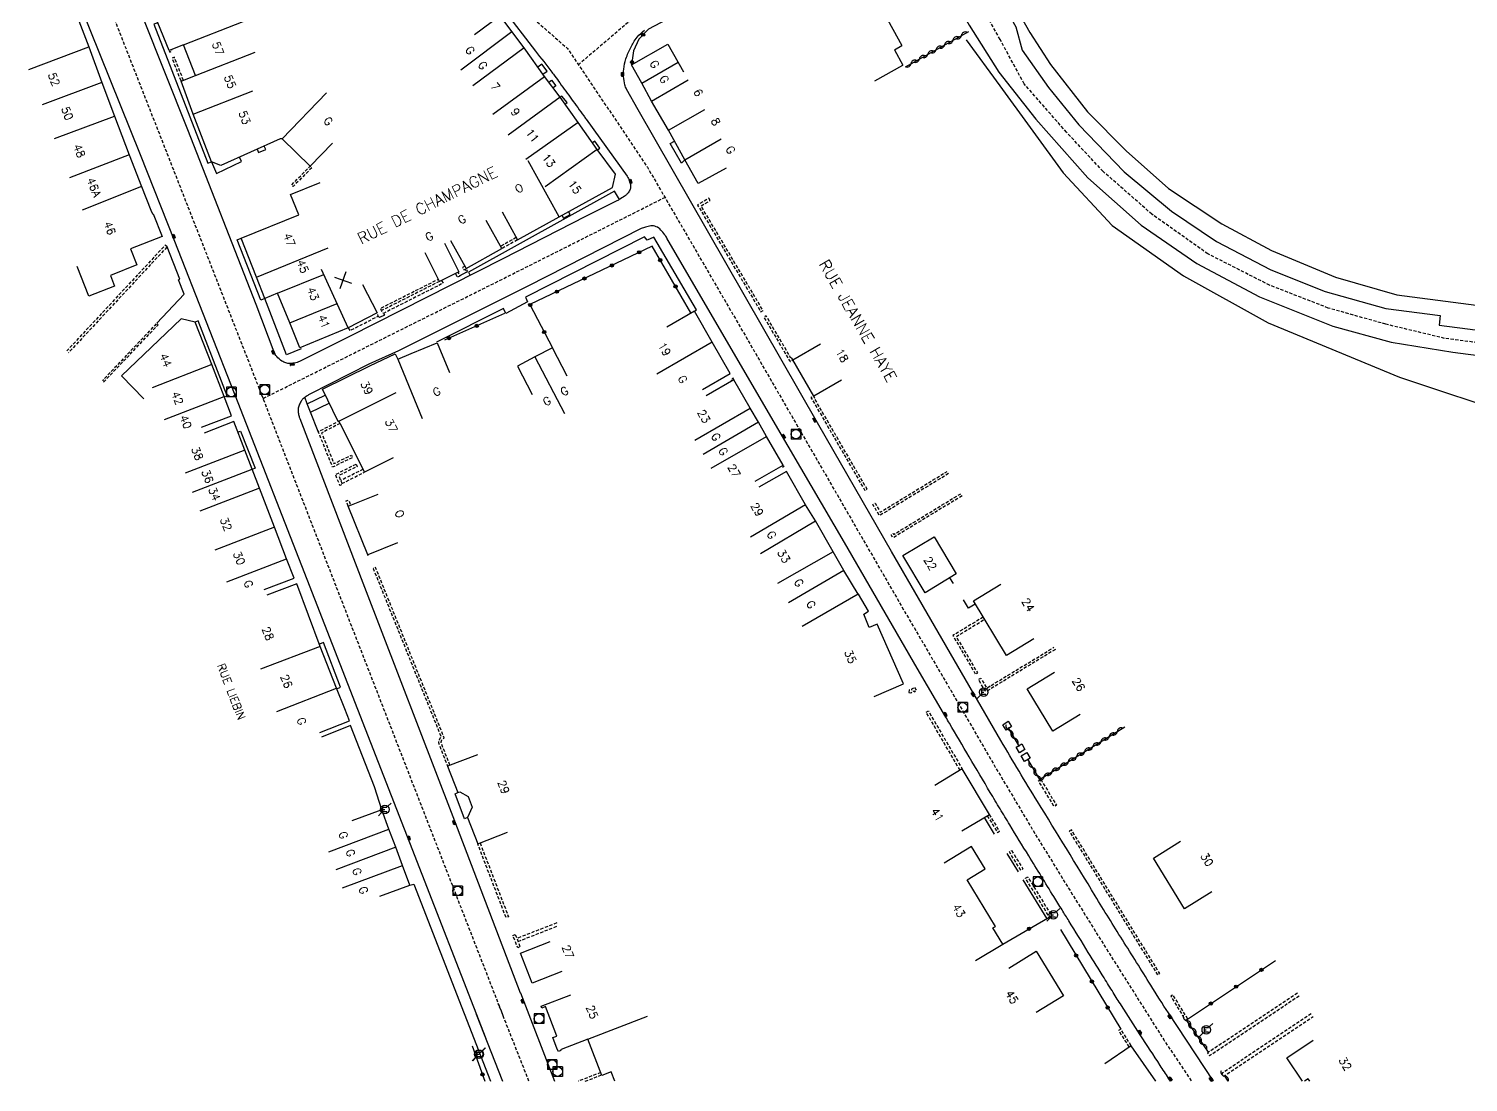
# Model space of a CAD drawing. Header units: millimetres. Extents: x 119599 to 135000, y 124063 to 131000.
# Drawn here: x 134280.4 to 134505.2, y 129999.9 to 130164.4 of the extents above; entities that cross this region are included whole.
import ezdxf
from ezdxf.enums import TextEntityAlignment as Align

# ---------------------------------------------------------------- set-up
doc = ezdxf.new("R2010")
doc.units = ezdxf.units.MM
doc.linetypes.add('DASHED', pattern=[0.75, 0.5, -0.25])
doc.layers.get('0').update_dxf_attribs({"linetype": 'CONTINUOUS'})
for name, color, linetype in [('W0001', 6, 'DASHED'), ('W0008', 7, 'CONTINUOUS'), ('W0100', 7, 'CONTINUOUS'), ('W0112', 1, 'DASHED'), ('W0211', 2, 'CONTINUOUS'), ('W0302', 3, 'CONTINUOUS'), ('W0310', 3, 'CONTINUOUS'), ('W0322', 7, 'CONTINUOUS'), ('W0400', 7, 'CONTINUOUS'), ('W0420', 7, 'CONTINUOUS'), ('W0471', 7, 'CONTINUOUS'), ('W0989', 7, 'CONTINUOUS'), ('W0991', 7, 'CONTINUOUS'), ('W1102', 7, 'CONTINUOUS')]:
    doc.layers.add(name, color=color, linetype=linetype)
doc.styles.get("Standard").update_dxf_attribs({"font": 'romans.shx', "width": 0.85})

# ---------------------------------------------------------------- blocks, each defined once
blk = doc.blocks.new('t310o')
at = {"color": 0, "linetype": 'Continuous'}
for centre, start, end in [((-0.5, 0.38), 216.8699, 323.1304), ((0.5, -0.37), 36.8699, 143.1303)]:
    blk.add_arc(centre, 0.625, start, end, dxfattribs=at)
blk = doc.blocks.new('t322o')
at = {"color": 0, "linetype": 'Continuous'}
for radius in [0.25, 0.15]:
    blk.add_circle((0, 0), radius, dxfattribs=at)
blk = doc.blocks.new('t991o')
at = {"color": 0, "linetype": 'Continuous'}
for p, q in [((-1, 1), (1, -1)), ((-1, -1), (1, 1))]:
    blk.add_line(p, q, dxfattribs=at)
blk = doc.blocks.new('T400')
for p, q in [((-0.15, 0.3), (0.15, 0.3)), ((-0.15, -0.25), (-0.15, 0.3)), ((-0.15, 0.15), (0.15, 0.15)), ((-0.15, 0), (0.15, 0)), ((0.15, 0.3), (0.15, -0.25)), ((-0.15, -0.15), (0.15, -0.15)), ((-0.15, -0.25), (-0.15, -0.3)), ((-0.15, -0.3), (0.15, -0.3)), ((0.15, -0.3), (0.15, -0.25))]:
    blk.add_line(p, q)
blk = doc.blocks.new('T471')
for p, q in [((-0.333334, 0.333334), (-0.333334, -0.333334)), ((-0.333334, 0.333334), (0.333334, 0.333334)), ((-0.333334, 0), (0, 0)), ((0.500001, 0.500001), (1.000002, 1.000002)), ((-0.500001, -0.500001), (-1.000002, -1.000002)), ((-0.333334, -0.333334), (0.333334, -0.333334))]:
    blk.add_line(p, q)
blk.add_ellipse((0, 0), major_axis=(0.471405, 0.471405), ratio=1, start_param=5.4977871438, end_param=11.780972451)
blk = doc.blocks.new('T420')
for p, q in [((0.75, 0.75), (-0.75, 0.75)), ((-0.75, 0.75), (-0.75, -0.75)), ((0.75, 0.75), (0.75, -0.75)), ((0.75, -0.75), (-0.75, -0.75))]:
    blk.add_line(p, q)
blk.add_ellipse((0, 0), major_axis=(-0.53, 0.53), ratio=1, start_param=3.926991, end_param=10.210176)
blk = doc.blocks.new('t112o')
at = {"color": 0, "linetype": 'Continuous'}
for p, q in [((-0.5, 0.5), (0.5, 0.5)), ((-0.5, -0.5), (-0.5, 0.5)), ((0.5, 0.5), (0.5, -0.5)), ((0.5, -0.5), (-0.5, -0.5))]:
    blk.add_line(p, q, dxfattribs=at)

msp = doc.modelspace()

# ---------------------------------------------------------------- linework, layer by layer
at = {"layer": 'W0001', "flags": 128}
for points in [[(134313.52, 130226.86), (134317.89, 130217.24), (134344.23, 130183.53), (134350.78, 130175.28), (134357.09, 130167.84), (134364.55, 130161.28), (134377.01, 130142.75), (134391.97, 130117.01), (134417.24, 130073.29), (134424.4, 130061.06), (134431.36, 130049.08), (134437.56, 130038.67), (134442.79, 130030.17), (134448.63, 130020.82), (134453.91, 130012.46), (134457.68, 130006.48), (134460.02, 130002.98), (134462.01, 130000)], [(134354.48, 130010.24), (134332.47, 130066.81), (134314.96, 130111.85), (134290.85, 130173.31)], [(134392.15, 130174.25), (134379.23, 130167.29), (134374.02, 130165.4), (134366.24, 130158.77)], [(134316.99, 130106.65), (134355.11, 130125.66), (134379.74, 130138.04)], [(134358.51, 130000), (134353.71, 130012.15)]]:
    msp.add_lwpolyline(points, dxfattribs=at)
at = {"layer": 'W0001'}
msp.add_lwpolyline([(134513.38, 130114.47), (134501.55, 130116.03), (134492.35, 130118.24), (134483.38, 130120.76), (134474.22, 130124.33), (134464.57, 130129.22), (134455.83, 130135.41), (134448.21, 130142.09), (134442.5, 130148.21), (134435.88, 130155.76), (134432.12, 130162.7), (134428.31, 130169.45)], dxfattribs=at)
at = {"layer": 'W0008'}
for points in [[(134401.53, 130177.3), (134403.26, 130178.95), (134404.51, 130180.97), (134405.2, 130184.02), (134405.65, 130187.11), (134406.01, 130189.34), (134406.92, 130190.45), (134408.12, 130190.93), (134409.87, 130190.78), (134411.89, 130189.73), (134413.61, 130188.3), (134415.69, 130185.46), (134427.27, 130164.96), (134431.92, 130157.61), (134437.71, 130150.27), (134445.82, 130141.1), (134454.14, 130133.73), (134462.83, 130127.74), (134472.64, 130122.51), (134484.07, 130117.95), (134493.22, 130115.44), (134502.86, 130113.88), (134552.89, 130107.34)], [(134423.26, 130184.75), (134434.59, 130164.67), (134435.57, 130161.05), (134439.65, 130155.23), (134444.42, 130149.37), (134451.49, 130142.04), (134458.91, 130135.9), (134465.9, 130131.18), (134474.38, 130126.72), (134482.87, 130123.34), (134492.37, 130120.69), (134500.86, 130119.58), (134500.68, 130118.07), (134570.26, 130109.07)]]:
    msp.add_lwpolyline(points, dxfattribs=at)
at = {"layer": 'W0008', "flags": 128}
for points in [[(134351.81, 130006.63), (134339.89, 130037.24), (134332.98, 130054.97), (134323.84, 130078.35), (134313.07, 130105.98), (134303.16, 130131.16), (134297.81, 130144.69), (134289.98, 130164.23), (134288.83, 130167.07)], [(134300.55, 130165.32), (134299.92, 130165.1), (134308.34, 130143.41), (134308.9, 130143.62), (134309.67, 130141.8), (134313.59, 130143.65), (134313.29, 130144.31)], [(134360.7, 130157.27), (134361.36, 130157.74), (134360.54, 130158.83), (134359.91, 130158.39)], [(134361.6, 130156.04), (134362.01, 130156.34), (134362.01, 130156.34), (134362.69, 130155.44), (134362.27, 130155.13)], [(134364.13, 130152.59), (134364.46, 130152.84), (134363.66, 130153.87), (134363.36, 130153.67)], [(134316.06, 130145.55), (134316.28, 130145.06), (134317.38, 130145.54), (134317.15, 130146.05)], [(134369.2, 130145.47), (134369.57, 130145.74), (134368.79, 130146.8), (134368.44, 130146.55)], [(134382.86, 130143.93), (134382.36, 130143.38), (134380.58, 130146.45), (134381.25, 130146.82)], [(134372.67, 130137.73), (134371.88, 130139.03), (134349.07, 130126.35), (134349.34, 130125.84)], [(134363.62, 130135.25), (134363.88, 130134.78), (134364.94, 130135.35), (134364.68, 130135.83)], [(134300.35, 130118.38), (134304.62, 130122.94), (134303.76, 130125.15), (134303.96, 130125.25), (134302.01, 130130.3)], [(134317.25, 130122.27), (134316.6, 130122.01), (134312.92, 130131.42), (134313.53, 130131.65)], [(134384.35, 130120.25), (134384.68, 130120.46), (134378.03, 130131.85), (134376.95, 130131.34), (134376.58, 130131.88), (134357.96, 130122.44), (134358.3, 130121.74), (134354.89, 130119.9), (134354.52, 130120.71), (134344.08, 130115.45)], [(134348.76, 130126.39), (134347.69, 130125.79)], [(134322.9, 130114.41), (134320.64, 130113.47), (134317.24, 130122.27)], [(134335.79, 130119.93), (134335.92, 130119.67), (134335.14, 130119.27), (134334.97, 130119.51)], [(134310.9, 130106.93), (134311.35, 130107.03), (134306.81, 130118.76), (134306.37, 130118.55)], [(134325.6, 130101.46), (134324.36, 130104.48), (134323.84, 130105.78), (134323.47, 130106.83)], [(134323.84, 130105.78), (134326.69, 130107.17)], [(134324.36, 130104.48), (134327.3, 130105.93)], [(134313.04, 130101.38), (134313.47, 130101.54), (134315.74, 130095.74), (134315.29, 130095.56)], [(134328.48, 130061.29), (134329.07, 130061.53), (134326.41, 130068.53), (134325.77, 130068.29)], [(134335.51, 130042.4), (134334.4, 130045.97), (134330.61, 130055.57), (134326.11, 130053.77)], [(134348.9, 130041.2), (134348.43, 130041.01), (134346.98, 130044.91), (134347.38, 130045.09)], [(134339.91, 130030.63), (134340.5, 130030.8), (134352.51, 130000)], [(134357.18, 130013.81), (134362.5, 130000)], [(134350.25, 130010.49), (134354.35, 130000)]]:
    msp.add_lwpolyline(points, dxfattribs=at)
for points in [[(134354.48, 130167.46), (134359.54, 130160.9, -0.000874), (134362.09, 130157.58, -0.004654), (134362.57, 130156.95, -0.002354), (134363.32, 130155.91, 0.000962), (134365.18, 130153.36, 0.000446), (134367.07, 130150.76, -0.00228), (134367.44, 130150.25), (134373.83, 130141.35, -0.049778), (134374.09, 130140.9, -0.036072), (134374.33, 130140.23, -0.104807), (134374.38, 130139.61, -0.104446), (134374.17, 130139.02, -0.046596), (134373.81, 130138.55, -0.057288), (134373.44, 130138.23, -0.012661), (134372.62, 130137.7, -0.02206), (134372.13, 130137.43), (134367.34, 130135.04), (134354.41, 130128.44), (134330.46, 130116.31), (134322.87, 130112.5, -0.061433), (134322.09, 130112.22, -0.052413), (134321.12, 130112.1, -0.080258), (134320.54, 130112.19, -0.067781), (134319.9, 130112.49, -0.068412), (134319.1, 130113.19, -0.09022), (134318.69, 130113.89), (134315.89, 130121.29), (134305.24, 130148.57), (134298.14, 130166.32)], [(134465.46, 130000), (134458.42, 130010.67, -0.007873), (134455.64, 130015.02, 0.002753), (134451.22, 130022.09, -0.004879), (134446.97, 130028.97, 0.002327), (134437.95, 130043.7, -0.0067), (134432.25, 130053.21), (134415.13, 130082.72), (134403.77, 130102.46), (134386.41, 130132.83), (134375.59, 130151.73), (134373.76, 130154.95, -0.068446), (134373.49, 130155.63, -0.038422), (134373.28, 130156.91, -0.056523), (134373.31, 130158.06, -0.039048), (134373.66, 130159.69, -0.0327), (134374.02, 130160.63, -0.018342), (134374.82, 130162.24, -0.060763), (134375.4, 130163.07, -0.038043), (134376.57, 130164.17)], [(134458.74, 130000), (134458.42, 130000.49, -0.001526), (134457.12, 130002.48, -0.000635), (134454.01, 130007.25, -0.00142), (134451.06, 130011.84, -0.003242), (134449.78, 130013.87, -0.000265), (134448.36, 130016.15, -0.000152), (134445.89, 130020.14, -0.000027), (134442.86, 130025.04, -0.000076), (134441.79, 130026.76, -0.000511), (134440.5, 130028.85, -0.000168), (134436.58, 130035.22, -0.000769), (134433.63, 130040.03, -0.001473), (134432.11, 130042.55, -0.00165), (134430.58, 130045.1, -0.00076), (134427.29, 130050.66, -0.000195), (134424.2, 130055.91, -0.001046), (134423.62, 130056.89), (134419.18, 130064.52), (134407.79, 130084.13), (134397.39, 130101.97), (134380.06, 130131.7, 0.030152), (134379.71, 130132.22, 0.0201), (134379.12, 130132.95, 0.115775), (134378.37, 130133.47, 0.126308), (134377.53, 130133.58, 0.039606), (134376.71, 130133.41, 0.047122), (134376.06, 130133.16), (134358.31, 130124.18), (134338.14, 130114.09), (134333.48, 130111.98), (134324.26, 130107.3, 0.030558), (134323.84, 130107.06, 0.021808), (134323.29, 130106.66, 0.070618), (134322.99, 130106.33, 0.048149), (134322.67, 130105.76, 0.057791), (134322.46, 130105.1, 0.078742), (134322.45, 130104.6, 0.024993), (134322.56, 130103.96, 0.034965), (134322.7, 130103.51), (134332.83, 130077.19), (134346.63, 130041.35), (134357.15, 130013.84)]]:
    msp.add_lwpolyline(points, format="xyb", dxfattribs=at)
at = {"layer": 'W0100'}
for p, q in [((134415.59, 130161.1), (134416.77, 130161.75)), ((134415.59, 130161.1), (134416.93, 130158.67)), ((134412.55, 130156.26), (134416.93, 130158.67))]:
    msp.add_line(p, q, dxfattribs=at)
msp.add_lwpolyline([(134399.71, 130170.7), (134397.42, 130175.15), (134405.12, 130179.11), (134407.48, 130178.45), (134411.12, 130172), (134416.77, 130161.75)], dxfattribs=at)
at = {"layer": 'W0100', "flags": 128}
for points in [[(134327.8, 130146.52), (134324.32, 130142.93), (134319.94, 130147.17), (134319.64, 130147.17), (134310.38, 130143), (134308.9, 130143.62), (134306.07, 130151.06), (134304.16, 130156.17), (134306.44, 130157.07), (134304.56, 130161.85), (134302.29, 130160.96), (134300.55, 130165.32), (134298.42, 130170.83), (134303.08, 130172.64)], [(134287.66, 130166.96), (134289.73, 130161.54), (134291.8, 130156.01), (134293.77, 130150.75), (134296.05, 130144.68), (134298, 130139.72), (134299.45, 130136.03), (134299.68, 130135.45), (134299.79, 130135.49), (134301.19, 130131.95), (134296.27, 130130.02), (134297.26, 130127.49), (134293.11, 130125.87), (134293.77, 130124.2), (134289.74, 130122.62), (134287.91, 130127.27)], [(134354.3, 130135.79), (134356.72, 130131.42), (134363.23, 130135.03), (134371.55, 130139.6), (134372.01, 130141.68), (134369.18, 130145.5), (134366.18, 130149.75), (134363.36, 130153.67), (134360.95, 130156.92), (134357.78, 130161.41), (134355.82, 130163.97), (134354, 130166.42), (134349.99, 130163.44)], [(134389.3, 130142.61), (134384.93, 130140.19), (134382.86, 130143.93), (134380.3, 130148.53), (134377.64, 130153.09), (134376.16, 130155.9), (134374.52, 130158.75), (134380.19, 130161.99), (134382.67, 130157.66)], [(134332.5, 130124.43), (134334.78, 130119.99), (134330.29, 130117.68), (134322.73, 130114.55), (134321.13, 130118.47), (134319.25, 130123.07), (134317.25, 130122.27), (134315.92, 130125.57), (134313.53, 130131.65), (134322.55, 130135.34), (134321.26, 130138.5), (134325.89, 130140.39)], [(134346.24, 130131.29), (134348.68, 130126.93), (134354.25, 130130.05), (134351.8, 130134.41)], [(134345.33, 130130.89), (134347.54, 130126.41), (134344.51, 130124.91), (134342.3, 130129.39)], [(134307.34, 130102.18), (134312.02, 130103.93), (134310.9, 130106.93), (134308.96, 130111.92), (134306.37, 130118.55), (134304.15, 130119.1), (134294.87, 130110.2), (134294.87, 130110.2), (134298.33, 130106.6)], [(134385.63, 130108.06), (134389.96, 130110.56), (134387.13, 130115.44), (134384.35, 130120.25), (134380.03, 130117.75)], [(134337.28, 130097.39), (134332.82, 130095.15), (134329.25, 130102.27), (134328.83, 130103.09), (134328.72, 130103.04), (134326.25, 130108.08), (134333.63, 130111.74), (134337.61, 130113.62), (134338.01, 130112.78), (134340.13, 130113.65), (134344.16, 130115.33), (134346.08, 130110.72)], [(134364.49, 130110.14), (134362.17, 130114.56), (134359.42, 130113.12), (134356.7, 130111.69), (134359.02, 130107.26)], [(134407.34, 130109.51), (134403.01, 130107.02), (134399.74, 130112.68), (134404.07, 130115.18)], [(134393.87, 130093.72), (134398.21, 130096.2), (134395.62, 130100.72), (134394.35, 130102.92), (134393.09, 130105.11), (134390.53, 130109.55), (134386.2, 130107.06)], [(134317.15, 130076.8), (134321.81, 130078.6), (134320.65, 130081.61), (134318.76, 130086.54), (134316.41, 130092.63), (134315.27, 130095.6), (134314.13, 130098.56), (134312.41, 130103.03), (134307.75, 130101.23)], [(134412.43, 130060.08), (134417.01, 130062.09), (134412.92, 130071.4), (134411.67, 130070.88), (134410.82, 130072.97), (134411.57, 130073.44), (134409.98, 130076.08), (134409.94, 130076.06), (134407.7, 130079.77), (134406.02, 130082.71), (134403.27, 130087.52), (134401.72, 130090.05), (134398.76, 130095.24), (134394.42, 130092.77)], [(134337.96, 130084.1), (134333.32, 130082.24), (134330.29, 130089.81), (134334.94, 130091.67)], [(134325.83, 130054.46), (134330.47, 130056.32), (134329.74, 130058.15), (134328.44, 130061.4), (134325.91, 130067.91), (134322.22, 130077.68), (134317.55, 130075.92)], [(134437.4, 130069.08), (134433.13, 130066.48), (134427.93, 130075.05), (134432.2, 130077.64)], [(134444.6, 130057.28), (134440.34, 130054.68), (134436.32, 130061.28), (134440.59, 130063.88)], [(134350.45, 130051.01), (134345.79, 130049.21), (134347.38, 130045.09), (134347.38, 130045.09), (134347.71, 130045.22), (134349.01, 130044.47), (134349.66, 130042.79), (134348.9, 130041.2), (134350.5, 130037.08), (134355.16, 130038.9)], [(134426.15, 130039.12), (134430.44, 130041.69), (134426.19, 130048.79), (134421.91, 130046.22)], [(134335.23, 130028.89), (134339.91, 130030.63), (134338.76, 130033.72), (134337.7, 130036.56), (134336.63, 130039.36), (134335.51, 130042.4), (134330.82, 130040.67)], [(134428.25, 130018.84), (134432.52, 130021.44), (134430.99, 130023.95), (134431.4, 130024.2), (134431.4, 130024.2), (134426.96, 130031.48), (134429.8, 130033.17), (134427.66, 130036.69), (134423.39, 130034.09)], [(134465.19, 130029.58), (134460.94, 130026.95), (134456.06, 130034.85), (134460.31, 130037.48)], [(134363.64, 130017.16), (134358.99, 130015.35), (134357.18, 130020), (134361.83, 130021.81)], [(134433.47, 130017.69), (134437.72, 130020.31), (134442.01, 130013.36), (134437.76, 130010.73)], [(134371.93, 130000), (134371.36, 130001.49), (134369.9, 130000.92), (134367.71, 130006.57), (134363.53, 130004.97), (134363.45, 130004.94), (134363.5, 130004.83), (134363.1, 130004.66), (134362.94, 130005.03), (134362.26, 130006.82), (134362.84, 130007.04), (134361.07, 130011.66), (134360.5, 130011.44), (134360.39, 130011.71), (134365.06, 130013.5)], [(134479.33, 130000), (134476.88, 130003.67), (134481.04, 130006.45)], [(134456.46, 130000), (134452.59, 130005.56), (134448.49, 130002.71)], [(134480.49, 130000), (134480.24, 130000.38), (134479.67, 130000)]]:
    msp.add_lwpolyline(points, dxfattribs=at)
msp.add_lwpolyline([(134425.24, 130079.25), (134420.4, 130076.31), (134416.94, 130082.12), (134421.8, 130085.02)], close=True, dxfattribs=at)
at = {"layer": 'W0112', "flags": 128}
for points in [[(134302.29, 130160.96), (134302.39, 130160.73), (134302.76, 130160.88), (134302.66, 130161.11)], [(134304.53, 130156.32), (134303.11, 130159.92), (134302.74, 130159.77), (134304.16, 130156.17)], [(134302.01, 130130.3), (134301.66, 130130.56), (134286.3, 130114.06)], [(134301.95, 130130.29), (134286.59, 130113.79)], [(134356.53, 130131.77), (134354.05, 130130.4)], [(134356.72, 130131.42), (134354.25, 130130.05)], [(134347.01, 130126.14), (134347.29, 130125.57), (134347.74, 130125.79), (134347.46, 130126.36)], [(134348.49, 130127.28), (134348.13, 130127.1), (134348.31, 130126.75), (134348.5, 130126.84), (134348.76, 130126.39), (134348.92, 130126.45), (134348.68, 130126.93)], [(134344.87, 130125.08), (134345.09, 130124.63), (134335.79, 130119.93), (134335.49, 130120.36), (134335.31, 130120.72), (134344.33, 130125.26)], [(134344.51, 130124.91), (134335.49, 130120.36)], [(134330.29, 130117.68), (134330.54, 130117.23), (134334.97, 130119.51), (134334.97, 130119.51), (134334.78, 130119.99)], [(134292.06, 130109.21), (134300.56, 130118.13), (134300.56, 130118.13), (134300.35, 130118.38), (134291.86, 130109.39)], [(134390.53, 130109.55), (134390.41, 130109.79), (134390.05, 130109.6), (134390.18, 130109.37)], [(134329.01, 130102.74), (134326.11, 130101.27), (134328.04, 130096.46), (134330.79, 130097.8), (134330.97, 130097.44), (134327.83, 130095.92), (134325.6, 130101.46), (134328.72, 130103.04)], [(134332.6, 130095.58), (134329.09, 130093.82)], [(134329.28, 130093.36), (134332.83, 130095.14)], [(134398.21, 130096.2), (134398.33, 130096.01), (134397.99, 130095.8), (134397.87, 130095.99)], [(134424.06, 130094.9), (134413.26, 130088.34), (134412.24, 130090.1), (134412.58, 130090.3), (134412.58, 130090.3), (134413.4, 130088.9), (134423.85, 130095.24)], [(134330.29, 130089.81), (134329.96, 130090.65), (134330.33, 130090.8), (134330.67, 130089.96)], [(134426.17, 130091.43), (134415.37, 130084.87), (134415.07, 130085.32), (134415.41, 130085.54), (134415.49, 130085.41), (134425.96, 130091.77)], [(134333.37, 130082.08), (134333.32, 130082.24)], [(134429.48, 130072.5), (134424.73, 130069.62), (134428.26, 130063.59), (134428.61, 130063.79), (134425.28, 130069.48), (134429.68, 130072.16)], [(134440.74, 130067.44), (134429.87, 130060.83), (134428.75, 130062.76), (134429.09, 130062.96), (134430.01, 130061.39), (134440.53, 130067.78)], [(134425.85, 130048.58), (134420.56, 130057.64), (134420.9, 130057.84), (134426.19, 130048.79)], [(134430.1, 130041.48), (134431.68, 130038.87), (134432.02, 130039.08), (134430.44, 130041.69)], [(134350.87, 130037.23), (134355.3, 130025.71), (134354.93, 130025.57), (134350.5, 130037.08)], [(134362.84, 130024.73), (134356.62, 130022.31)], [(134356.8, 130021.84), (134363.02, 130024.27)], [(134478.56, 130013.78), (134464.53, 130004.43), (134464.8, 130004.01), (134478.83, 130013.36)], [(134480.72, 130010.53), (134466.73, 130001.21), (134467.01, 130000.79), (134481, 130010.12)], [(134452.59, 130005.56), (134450.95, 130008.15), (134450.61, 130007.94), (134452.26, 130005.35)], [(134369.73, 130001.37), (134366.19, 130000)], [(134367.3, 130000), (134369.87, 130001)]]:
    msp.add_lwpolyline(points, dxfattribs=at)
for points in [[(134324.57, 130142.68), (134321.67, 130139.75), (134321.42, 130139.99), (134324.32, 130142.93)], [(134386.8, 130137.57), (134386.6, 130137.91), (134384.85, 130136.85), (134394.74, 130120.16), (134395.08, 130120.37), (134385.4, 130136.71)], [(134399.52, 130113.01), (134399.43, 130112.95), (134395.57, 130119.53), (134395.22, 130119.33), (134399.3, 130112.39), (134399.74, 130112.68)], [(134403.18, 130106.65), (134403.01, 130107.02), (134402.56, 130106.8), (134410.97, 130092.29), (134411.32, 130092.49), (134403.12, 130106.63)], [(134331.5, 130096.39), (134331.68, 130096.03), (134328.79, 130094.58), (134329.2, 130093.56), (134329.34, 130093.19), (134328.97, 130093.05), (134328.83, 130093.41), (134328.28, 130094.77)], [(134417.85, 130060.73), (134418.18, 130060.69), (134418.64, 130060.97), (134418.74, 130060.81), (134419.08, 130061.03), (134418.77, 130061.51), (134418.29, 130061.22), (134418.27, 130061.08), (134417.9, 130061.12)], [(134438.45, 130047.16), (134438.68, 130046.79), (134440.92, 130043.1), (134440.58, 130042.9), (134438.34, 130046.58), (134438.11, 130046.95)], [(134443.26, 130039.27), (134442.92, 130039.06), (134456.7, 130016.63), (134457.04, 130016.84)], [(134433.91, 130036.04), (134435.68, 130033.17), (134435.34, 130032.96), (134433.57, 130035.83)], [(134440.16, 130025.86), (134439.82, 130025.65), (134436.09, 130031.71), (134436.43, 130031.92)], [(134356.37, 130022.93), (134356.71, 130022.08), (134357.14, 130020.99), (134356.77, 130020.85), (134356.34, 130021.93), (134356, 130022.78)], [(134461.42, 130009.72), (134459.12, 130013.49), (134458.77, 130013.28), (134461.08, 130009.51)]]:
    msp.add_lwpolyline(points, close=True, dxfattribs=at)
msp.add_lwpolyline([(134346.16, 130049.35), (134344.81, 130052.8, -0.043476), (134344.79, 130052.94, -0.073459), (134344.79, 130052.97, -0.035871), (134344.84, 130053.14, -0.035994), (134344.91, 130053.31, -0.045593), (134344.93, 130053.33), (134345.27, 130053.65), (134334.55, 130080.23), (134334.18, 130080.08), (134344.8, 130053.76), (134344.64, 130053.61, 0.064703), (134344.56, 130053.49, 0.035994), (134344.46, 130053.28, 0.035871), (134344.4, 130053.05, 0.073459), (134344.39, 130052.9, 0.048196), (134344.44, 130052.68), (134345.79, 130049.21)], format="xyb", dxfattribs=at)
at = {"layer": 'W0211'}
for p, q in [((134436.77, 130163.8), (134436.77, 130163.8)), ((134439.96, 130158.82), (134439.96, 130158.82)), ((134445.74, 130151.4), (134445.74, 130151.4)), ((134451.79, 130145.3), (134451.79, 130145.3)), ((134458.42, 130139.44), (134458.42, 130139.44)), ((134466.74, 130133.89), (134466.74, 130133.89)), ((134474.53, 130129.76), (134474.53, 130129.76)), ((134484.52, 130125.59), (134484.52, 130125.59)), ((134494.09, 130122.81), (134494.09, 130122.81))]:
    msp.add_line(p, q, dxfattribs=at)
msp.add_lwpolyline([(134380.95, 130261.34), (134410.58, 130210.22), (134436.77, 130163.8), (134439.96, 130158.82), (134445.74, 130151.4), (134451.79, 130145.3), (134458.42, 130139.44), (134466.74, 130133.89), (134474.53, 130129.76), (134484.52, 130125.59), (134494.09, 130122.81), (134630.03, 130105.1), (134705.08, 130095.52), (134824.04, 130081.24), (134923.98, 130076.65), (134946.13, 130073.55)], dxfattribs=at)
at = {"layer": 'W0302'}
msp.add_lwpolyline([(134426.81, 130162.67), (134432.05, 130155.47), (134441.98, 130141.87), (134449.64, 130133.65), (134460.77, 130125.77), (134474, 130118.44), (134494.49, 130109.95), (134512.98, 130103.82), (134529.55, 130099.38), (134544.78, 130096.49), (134630.62, 130085.15), (134693.65, 130077.32), (134764.13, 130067.33), (134800.83, 130062.57), (134817.23, 130061.91), (134843.16, 130063.7), (134899, 130063.23), (134914.84, 130061.82), (134927.58, 130058.5)], dxfattribs=at)
at = {"layer": 'W0310'}
for p, q in [((134417.33, 130158.45), (134427.21, 130163.97)), ((134431.25, 130038.61), (134429.67, 130041.22)), ((134433.15, 130035.57), (134434.92, 130032.7)), ((134435.67, 130031.45), (134439.4, 130025.39))]:
    msp.add_line(p, q, dxfattribs=at)
at = {"layer": 'W0310', "flags": 128}
for points in [[(134435.14, 130052.27), (134433.35, 130055.24)], [(134436.37, 130050.3), (134438.26, 130047.13), (134451.61, 130055.37)], [(134464.69, 130004.55), (134461.28, 130009.51)], [(134467.76, 130000), (134467.15, 130000.9)]]:
    msp.add_lwpolyline(points, dxfattribs=at)
at = {"layer": 'W0322', "flags": 128}
for points in [[(134392.91, 130172.64), (134377.19, 130164.32), (134375.68, 130162.76), (134374.86, 130160.92), (134374.54, 130158.73)], [(134383.81, 130120.04), (134377.74, 130130.43), (134358.67, 130121.32), (134362.17, 130114.56)], [(134354.69, 130119.91), (134345.33, 130115.76)], [(134424.85, 130077.72), (134424.24, 130078.65)], [(134428.24, 130074.54), (134427.18, 130073.9), (134426.41, 130075.19)], [(134432.52, 130021.44), (134440.16, 130025.86)], [(134441.53, 130023.71), (134450.95, 130008.15)], [(134461.08, 130009.51), (134475.15, 130018.89)], [(134349.61, 130005.53), (134351.64, 130000)]]:
    msp.add_lwpolyline(points, dxfattribs=at)
at = {"layer": 'W1102', "flags": 128}
for points in [[(134304.56, 130161.85), (134313.87, 130165.51)], [(134347.84, 130157.94), (134355.82, 130163.97)], [(134280.37, 130158.02), (134289.73, 130161.54)], [(134306.44, 130157.07), (134315.75, 130160.72)], [(134357.78, 130161.41), (134349.73, 130155.49)], [(134376.16, 130155.9), (134381.82, 130159.14)], [(134291.8, 130156.01), (134282.45, 130152.5)], [(134352.84, 130151.06), (134360.95, 130156.92)], [(134377.64, 130153.09), (134383.4, 130156.39)], [(134306.07, 130151.06), (134315.38, 130154.71)], [(134319.94, 130147.17), (134326.88, 130154.36)], [(134363.36, 130153.67), (134355.28, 130147.77)], [(134284.41, 130147.24), (134293.77, 130150.75)], [(134380.3, 130148.53), (134385.97, 130151.78)], [(134366.18, 130149.75), (134358.04, 130143.94)], [(134382.86, 130143.93), (134388.52, 130147.18)], [(134296.05, 130144.68), (134286.72, 130141.1)], [(134363.23, 130135.03), (134358.38, 130143.77)], [(134369.18, 130145.5), (134361.04, 130139.7)], [(134298, 130139.72), (134288.7, 130136.07)], [(134315.92, 130125.57), (134327.16, 130130.16)], [(134319.25, 130123.07), (134326.44, 130126.01)], [(134330.29, 130117.68), (134326.1, 130126.76)], [(134321.13, 130118.47), (134328.53, 130121.49)], [(134387.13, 130115.44), (134378.48, 130110.44)], [(134338.01, 130112.78), (134341.82, 130103.53)], [(134359.42, 130113.12), (134364.07, 130104.27)], [(134308.96, 130111.92), (134299.64, 130108.29)], [(134301.56, 130103.37), (134310.9, 130106.93)], [(134328.83, 130103.09), (134337.77, 130107.58)], [(134384.43, 130100.11), (134393.09, 130105.11)], [(134394.35, 130102.92), (134385.7, 130097.91)], [(134386.96, 130095.74), (134395.62, 130100.72)], [(134314.13, 130098.56), (134304.81, 130094.96)], [(134305.94, 130092.02), (134315.27, 130095.6)], [(134316.41, 130092.63), (134307.08, 130089.05)], [(134401.72, 130090.05), (134393.11, 130084.97)], [(134394.66, 130082.44), (134403.27, 130087.52)], [(134318.76, 130086.54), (134309.43, 130082.95)], [(134311.32, 130078.01), (134320.65, 130081.61)], [(134406.02, 130082.71), (134397.34, 130077.75)], [(134407.7, 130079.77), (134399.08, 130074.7)], [(134409.94, 130076.06), (134401.17, 130071.05)], [(134325.91, 130067.91), (134316.58, 130064.34)], [(134319.14, 130057.73), (134328.44, 130061.4)], [(134327.27, 130035.85), (134336.63, 130039.36)], [(134337.7, 130036.56), (134328.35, 130033.03)], [(134329.39, 130030.23), (134338.76, 130033.72)], [(134367.71, 130006.57), (134377.05, 130010.15)]]:
    msp.add_lwpolyline(points, dxfattribs=at)

# ---------------------------------------------------------------- block references
at = {"layer": 'W0112'}
for p, rotation in [((134433.21, 130055.54), 302.4668954861182), ((134435.31, 130052), 300.3734973681771), ((134436.11, 130050.65), 301.4243543021892)]:
    msp.add_blockref('t112o', p, dxfattribs=dict(at, rotation=rotation))
at = {"layer": 'W0310'}
for p, rotation in [((134426.06, 130163.33), 29.19814366024566), ((134422.13, 130161.13), 29.19814366024566), ((134423.44, 130161.87), 29.19814366024566), ((134424.75, 130162.6), 29.19814366024566), ((134418.2, 130158.94), 29.19814366024566), ((134419.51, 130159.67), 29.19814366024566), ((134420.82, 130160.4), 29.19814366024566), ((134433.59, 130054.84), 121.1457094740081), ((134434.37, 130053.56), 121.1457094740081), ((134447.88, 130053.06), 31.69813733858463), ((134449.16, 130053.85), 31.69813733858463), ((134450.43, 130054.64), 31.69813733858463), ((134444.05, 130050.7), 31.69813733858463), ((134445.33, 130051.49), 31.69813733858463), ((134446.6, 130052.28), 31.69813733858463), ((134437.14, 130049.01), 300.7946329751093), ((134441.5, 130049.12), 31.69813733858463), ((134442.78, 130049.91), 31.69813733858463), ((134437.91, 130047.72), 300.7946329751093), ((134438.95, 130047.55), 31.69813733858463), ((134440.22, 130048.34), 31.69813733858463), ((134461.3, 130009.49), 124.439145131285), ((134462.15, 130008.26), 124.439145131285), ((134462.99, 130007.02), 124.439145131285), ((134463.84, 130005.78), 124.439145131285), ((134467.2, 130000.83), 124.300888457493)]:
    msp.add_blockref('t310o', p, dxfattribs=dict(at, rotation=rotation))
at = {"layer": 'W0322'}
for p, rotation in [((134376.35, 130163.45), 225.8479687918605), ((134374.6, 130159.16), 261.7144683882418), ((134375.74, 130129.47), 205.5405656837476), ((134379.02, 130128.25), 120.2787173088637), ((134367.17, 130125.38), 205.5405656837476), ((134371.45, 130127.42), 205.5405656837476), ((134362.88, 130123.33), 205.5405656837476), ((134381.41, 130124.14), 120.2787173088637), ((134358.71, 130121.24), 297.3701156283207), ((134350.35, 130117.98), 203.9092201844352), ((134360.89, 130117.02), 297.3701156283207), ((134346, 130116.06), 203.9092201844352), ((134436.63, 130023.82), 30.02033307045834), ((134443.99, 130019.65), 301.1815846841935), ((134472.94, 130017.41), 33.68941197530923), ((134446.45, 130015.59), 301.1815846841935), ((134468.99, 130014.78), 33.68941197530923), ((134448.91, 130011.52), 301.1815846841935), ((134465.03, 130012.14), 33.68941197530923), ((134351.25, 130001.07), 290.1471245294012)]:
    msp.add_blockref('t322o', p, dxfattribs=dict(at, rotation=rotation))
at = {"layer": 'W0400'}
for p, rotation in [((134373.12, 130157.26), 1.715485589146138), ((134374.38, 130140.56), 19.25189233510131), ((134303, 130131.98), 20.56955406750234), ((134318.56, 130113.83), 202.5253319354061), ((134321.5, 130111.98), 275.1507627089331), ((134403.11, 130103.3), 29.74786407993999), ((134398.31, 130100.7), 210.2339008093631), ((134427.89, 130060.42), 30.11970122680841), ((134423.55, 130057.31), 30.24359977463673), ((134346.83, 130040.39), 200.9459611266907), ((134339.75, 130038.01), 19.72287637718173), ((134357.52, 130012.51), 201.0850729568188), ((134458.63, 130010.07), 213.4134136994526), ((134453.93, 130007.66), 32.91992127843265), ((134458.7, 130000.33), 213.4324036784418), ((134465.06, 130000.33), 33.41341369953586)]:
    msp.add_blockref('T400', p, dxfattribs=dict(at, rotation=rotation))
at = {"layer": 'W0420'}
for p in [(134312.01, 130107.66), (134317.23, 130108.02), (134400.21, 130101.06), (134426.28, 130058.39), (134438.01, 130031.16), (134347.35, 130029.75), (134360.07, 130009.78), (134362.13, 130002.6), (134362.98, 130001.52)]:
    msp.add_blockref('T420', p, dxfattribs=at)
at = {"layer": 'W0471'}
for p in [(134429.55, 130060.78), (134335.98, 130042.46), (134440.43, 130026.01), (134464.32, 130008.05), (134350.65, 130004.22), (134350.72, 130004.22)]:
    msp.add_blockref('T471', p, dxfattribs=at)
at = {"layer": 'W0991', "rotation": 25.98541288750168}
msp.add_blockref('t991o', (134329.47, 130125.13), dxfattribs=at)

# ---------------------------------------------------------------- texts
at = {"layer": 'W0989'}
for s, rotation, p in [('RUE DE CHAMPAGNE', 26.5071, (134342.66, 130136.82)), ('RUE JEANNE HAYE', 300.1014, (134409.9, 130118.78))]:
    msp.add_text(s, height=1.75, rotation=rotation, dxfattribs=at).set_placement(p, align=Align.MIDDLE)
at = {"layer": 'W0991'}
for s, rotation, p in [('57', 291.1188, (134309.93, 130161.29)), ('G', 306.1792, (134349.31, 130161)), ('G', 299.0144, (134378.15, 130158.84)), ('52', 291.4355, (134284.3, 130156.47)), ('G', 306.1792, (134351.29, 130158.65)), ('55', 291.1188, (134311.82, 130156.09)), ('7', 306.1792, (134353.28, 130155.34)), ('G', 299.0144, (134379.66, 130156.48)), ('6', 299.0144, (134384.96, 130154.4)), ('50', 291.4355, (134286.38, 130151.17)), ('53', 291.1188, (134314.09, 130150.51)), ('G', 315.9829, (134327.14, 130149.94)), ('9', 306.1792, (134356.4, 130151.37)), ('8', 299.0144, (134387.7, 130149.86)), ('11', 306.1792, (134359.05, 130147.69)), ('48', 291.4355, (134288.27, 130145.31)), ('G', 299.0144, (134390.01, 130145.46)), ('13', 306.1792, (134361.6, 130143.81)), ('46A', 291.4355, (134290.54, 130139.64)), ('O', 29.2827, (134356.97, 130139.46)), ('15', 306.1792, (134365.67, 130139.65)), ('G', 29.2827, (134348.04, 130134.59)), ('46', 291.4355, (134293.02, 130133.25)), ('G', 26.3149, (134342.93, 130131.93)), ('47', 291.4106, (134321.09, 130131.42)), ('45', 291.4106, (134323.17, 130127.26)), ('43', 291.4106, (134324.78, 130123)), ('41', 291.4106, (134326.48, 130118.65)), ('19', 300.0455, (134379.69, 130114.34)), ('44', 291.8625, (134301.76, 130112.63)), ('18', 300.0007, (134407.43, 130113.34)), ('G', 300.0455, (134382.53, 130109.62)), ('39', 296.6609, (134333.17, 130108.3)), ('G', 22.6783, (134344.08, 130107.71)), ('G', 27.723, (134364.04, 130107.77)), ('42', 291.8625, (134303.59, 130106.7)), ('G', 27.723, (134361.31, 130106.21)), ('40', 291.8625, (134304.88, 130102.98)), ('37', 296.6609, (134337.01, 130102.39)), ('23', 300.0455, (134385.84, 130103.85)), ('G', 300.0455, (134387.73, 130100.64)), ('38', 291.8625, (134306.7, 130098.04)), ('G', 300.0455, (134388.87, 130098.37)), ('36', 291.8625, (134308.3, 130094.47)), ('27', 300.0455, (134390.57, 130095.34)), ('34', 291.8625, (134309.37, 130091.73)), ('29', 300.0455, (134394.16, 130089.29)), ('32', 291.8625, (134311.19, 130087.02)), ('O', 291.7526, (134338.3, 130088.62)), ('G', 300.0455, (134396.43, 130085.32)), ('33', 300.0455, (134398.32, 130082.01)), ('30', 291.8625, (134313.24, 130081.7)), ('22', 300.0007, (134421.21, 130080.88)), ('G', 291.8625, (134314.69, 130077.67)), ('G', 300.0455, (134400.69, 130077.85)), ('G', 300.0455, (134402.58, 130074.45)), ('24', 301.2769, (134436.51, 130074.4)), ('28', 291.8625, (134317.73, 130069.92)), ('35', 292.1455, (134408.73, 130066.32)), ('RUE LIEBIN', 290.9774, (134312.02, 130060.86)), ('26', 291.8625, (134320.62, 130062.47)), ('26', 300.9048, (134444.38, 130061.98)), ('G', 291.8625, (134322.98, 130056.24)), ('29', 291.2724, (134354.56, 130045.95)), ('41', 300.9048, (134422.31, 130041.64)), ('G', 290.5746, (134329.51, 130038.44)), ('G', 290.5746, (134330.63, 130035.67)), ('30', 300.9048, (134464.43, 130034.63)), ('G', 290.5746, (134331.64, 130032.76)), ('G', 290.5746, (134332.65, 130029.84)), ('43', 300.9048, (134425.66, 130026.66)), ('27', 291.2799, (134364.6, 130020.21)), ('45', 300.9048, (134433.96, 130013.15)), ('25', 291.2799, (134368.38, 130010.82)), ('32', 300.9048, (134486.03, 130002.74))]:
    msp.add_text(s, height=1.25, rotation=rotation, dxfattribs=at).set_placement(p, align=Align.MIDDLE)

doc.saveas('drawing.dxf')
